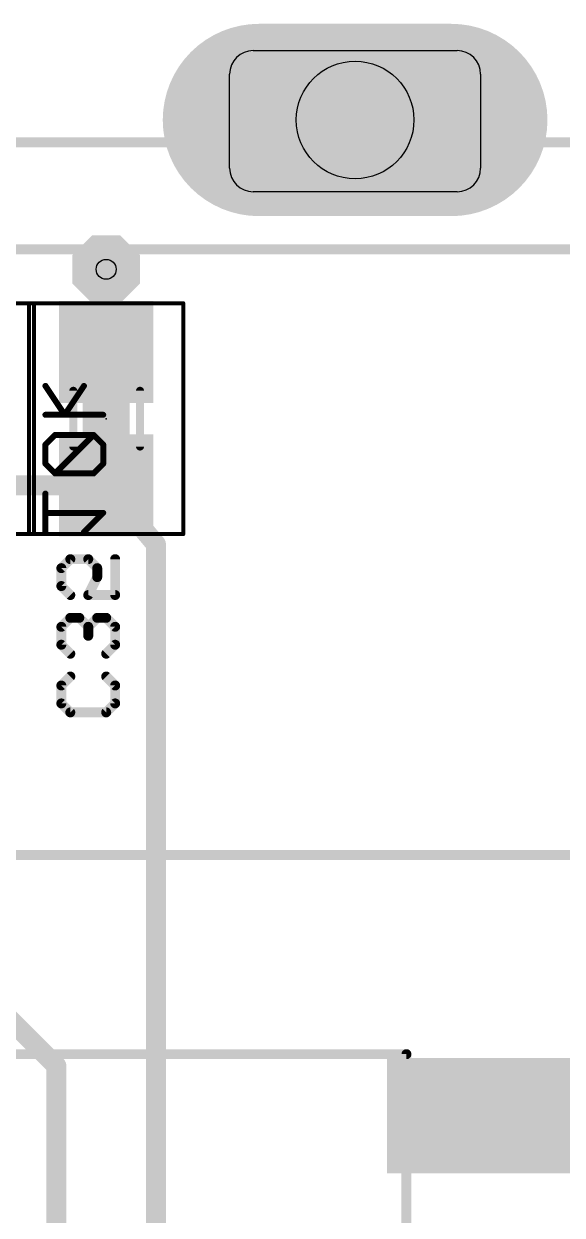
# Model space of a CAD drawing. Extents: x -0.1 to 85.2, y -25.2 to 58.4.
# Drawn here: x 68.17 to 75.03, y 27.3 to 42.5 of the extents above; entities that cross this region are included whole.
import ezdxf

# ---------------------------------------------------------------- set-up
doc = ezdxf.new("R2010")
doc.units = 0
for name, color, linetype in [('16', 175, 'CONTINUOUS'), ('17', 82, 'CONTINUOUS'), ('18', 82, 'CONTINUOUS'), ('20', 7, 'CONTINUOUS'), ('21', 253, 'CONTINUOUS'), ('24', 7, 'CONTINUOUS'), ('26', 253, 'CONTINUOUS'), ('28', 253, 'CONTINUOUS'), ('29', 253, 'CONTINUOUS'), ('30', 253, 'CONTINUOUS'), ('32', 253, 'CONTINUOUS'), ('36', 253, 'CONTINUOUS'), ('40', 175, 'CONTINUOUS'), ('44', 253, 'CONTINUOUS'), ('49', 253, 'CONTINUOUS'), ('52', 253, 'CONTINUOUS')]:
    doc.layers.add(name, color=color, linetype=linetype)

# ---------------------------------------------------------------- blocks, each defined once
blk = doc.blocks.new('RECT')
blk.add_solid([(-0.5, -0.5), (0.5, -0.5), (-0.5, 0.5), (0.5, 0.5)])
blk = doc.blocks.new('LONGP100')
at = {"const_width": 1}
blk.add_lwpolyline([(-0.5, 0), (0.5, 0)], dxfattribs=at)
at = {"const_width": 0.5}
for points in [[(-0.5, 0.25, 1), (-0.5, -0.25)], [(0.5, -0.25, 1), (0.5, 0.25)]]:
    blk.add_lwpolyline(points, format="xyb", dxfattribs=at)
blk = doc.blocks.new('OCTAGONV')
at = {"const_width": 0.5}
blk.add_lwpolyline([(-0.25, -0.1036), (-0.25, 0.1036), (-0.1036, 0.25), (0.1036, 0.25), (0.25, 0.1036), (0.25, -0.1036), (0.1036, -0.25), (-0.1036, -0.25), (-0.25, -0.1036), (-0.25, 0.1036)], dxfattribs=at)

msp = doc.modelspace()

# ---------------------------------------------------------------- linework, layer by layer
at = {"layer": '16', "const_width": 0.254}
for points in [[(69.215, 38.315), (69.215, 39.37)], [(67.31, 36.615), (69.215, 36.615)], [(69.85, 35.8625), (69.215, 36.615)], [(68.58, 29.21), (61.595, 36.195)], [(69.85, 17.78), (69.85, 35.8625)], [(68.58, 19.05), (68.58, 29.21)]]:
    msp.add_lwpolyline(points, dxfattribs=at)
at = {"layer": '16', "const_width": 0.127}
for points in [[(69.2785, 39.37, 1), (69.1515, 39.37)], [(69.1515, 38.315, 1), (69.2785, 38.315)], [(69.2635, 36.656, 1), (69.1665, 36.574)], [(69.215, 36.5515, 1), (69.215, 36.6785)], [(69.9135, 35.8625, 1), (69.7865, 35.8625)], [(69.8015, 35.8215, 1), (69.8985, 35.9035)], [(68.6435, 29.21, 1), (68.5165, 29.21)], [(68.5351, 29.1651, 1), (68.6249, 29.2549)]]:
    msp.add_lwpolyline(points, format="xyb", dxfattribs=at)
at = {"layer": '20'}
for p, q in [((71.09, 42.16), (73.69, 42.16)), ((70.79, 40.66), (70.79, 41.86)), ((73.99, 41.86), (73.99, 40.66)), ((73.69, 40.36), (71.09, 40.36))]:
    msp.add_line(p, q, dxfattribs=at)
for centre, start, end in [((71.09, 41.86), 90, 180), ((73.69, 41.86), 0, 90), ((71.09, 40.66), 180, 270), ((73.69, 40.66), 270, 0)]:
    msp.add_arc(centre, 0.3, start, end, dxfattribs=at)
at = {"layer": '21', "const_width": 0.127}
msp.add_lwpolyline([(65.89, 40.99), (78.89, 40.99)], dxfattribs=at)
at = {"layer": '24'}
msp.add_point((69.215, 37.465), dxfattribs=at)
at = {"layer": '26', "const_width": 0.127}
for points in [[(68.7579, 35.6729), (68.6435, 35.5585)], [(68.9867, 35.6729), (68.7579, 35.6729)], [(69.1011, 35.5585), (68.9867, 35.6729)], [(69.3299, 35.6729), (69.3299, 35.2153)], [(68.6435, 35.5585), (68.6435, 35.3297)], [(69.1011, 35.4441), (69.1011, 35.5585)], [(68.9867, 35.2153), (69.1011, 35.4441)], [(68.6435, 35.3297), (68.7579, 35.2153)], [(69.3299, 35.2153), (68.9867, 35.2153)], [(68.7579, 34.9245), (68.6435, 34.8101)], [(68.8723, 34.9245), (68.7579, 34.9245)], [(68.9867, 34.8101), (68.8723, 34.9245)], [(69.1011, 34.9245), (68.9867, 34.8101)], [(69.2155, 34.9245), (69.1011, 34.9245)], [(69.3299, 34.8101), (69.2155, 34.9245)], [(68.6435, 34.8101), (68.6435, 34.5813)], [(68.9867, 34.8101), (68.9867, 34.6957)], [(69.3299, 34.5813), (69.3299, 34.8101)], [(68.6435, 34.5813), (68.7579, 34.4669)], [(69.2155, 34.4669), (69.3299, 34.5813)], [(68.6435, 34.0617), (68.7579, 34.1761)], [(69.2155, 34.1761), (69.3299, 34.0617)], [(68.6435, 33.8329), (68.6435, 34.0617)], [(69.3299, 34.0617), (69.3299, 33.8329)], [(68.7579, 33.7185), (68.6435, 33.8329)], [(69.3299, 33.8329), (69.2155, 33.7185)], [(69.2155, 33.7185), (68.7579, 33.7185)]]:
    msp.add_lwpolyline(points, dxfattribs=at)
at = {"layer": '26', "const_width": 0.0635}
for points in [[(68.7579, 35.7047, 1), (68.7579, 35.6412)], [(68.7803, 35.6505, 1), (68.7354, 35.6954)], [(69.0091, 35.6954, 1), (68.9642, 35.6505)], [(68.9867, 35.6412, 1), (68.9867, 35.7047)], [(69.3616, 35.6729, 1), (69.2981, 35.6729)], [(68.621, 35.581, 1), (68.666, 35.5361)], [(68.6753, 35.5585, 1), (68.6118, 35.5585)], [(69.1328, 35.5585, 1), (69.0693, 35.5585)], [(69.0786, 35.5361, 1), (69.1235, 35.581)], [(69.0693, 35.4441, 1), (69.1328, 35.4441)], [(69.1295, 35.4299, 1), (69.0727, 35.4583)], [(68.666, 35.3522, 1), (68.621, 35.3073)], [(68.6118, 35.3297, 1), (68.6753, 35.3297)], [(68.7354, 35.1929, 1), (68.7803, 35.2378)], [(68.9867, 35.2471, 1), (68.9867, 35.1836)], [(68.9583, 35.2295, 1), (69.0151, 35.2011)], [(69.3299, 35.1836, 1), (69.3299, 35.2471)], [(69.2981, 35.2153, 1), (69.3616, 35.2153)], [(68.7579, 34.9563, 1), (68.7579, 34.8928)], [(68.7803, 34.9021, 1), (68.7354, 34.947)], [(68.8947, 34.947, 1), (68.8498, 34.9021)], [(68.8723, 34.8928, 1), (68.8723, 34.9563)], [(69.1011, 34.9563, 1), (69.1011, 34.8928)], [(69.1235, 34.9021, 1), (69.0786, 34.947)], [(69.2379, 34.947, 1), (69.193, 34.9021)], [(69.2155, 34.8928, 1), (69.2155, 34.9563)], [(68.621, 34.8326, 1), (68.666, 34.7877)], [(68.6753, 34.8101, 1), (68.6118, 34.8101)], [(69.0184, 34.8101, 1), (68.9549, 34.8101)], [(68.9642, 34.8326, 1), (69.0091, 34.7877)], [(68.9642, 34.7877, 1), (69.0091, 34.8326)], [(69.3616, 34.8101, 1), (69.2981, 34.8101)], [(69.3074, 34.7877, 1), (69.3523, 34.8326)], [(68.9549, 34.6957, 1), (69.0184, 34.6957)], [(68.666, 34.6038, 1), (68.621, 34.5589)], [(68.6118, 34.5813, 1), (68.6753, 34.5813)], [(68.7354, 34.4445, 1), (68.7803, 34.4894)], [(69.193, 34.4894, 1), (69.2379, 34.4445)], [(69.2981, 34.5813, 1), (69.3616, 34.5813)], [(69.3523, 34.5589, 1), (69.3074, 34.6038)], [(68.7803, 34.1536, 1), (68.7354, 34.1985)], [(69.2379, 34.1985, 1), (69.193, 34.1536)], [(68.621, 34.0841, 1), (68.666, 34.0392)], [(68.6753, 34.0617, 1), (68.6118, 34.0617)], [(69.3616, 34.0617, 1), (69.2981, 34.0617)], [(69.3074, 34.0392, 1), (69.3523, 34.0841)], [(68.666, 33.8553, 1), (68.621, 33.8104)], [(69.3523, 33.8104, 1), (69.3074, 33.8553)], [(68.6118, 33.8329, 1), (68.6753, 33.8329)], [(68.7579, 33.7503, 1), (68.7579, 33.6867)], [(68.7354, 33.696, 1), (68.7803, 33.741)], [(69.193, 33.741, 1), (69.2379, 33.696)], [(69.2155, 33.6867, 1), (69.2155, 33.7503)], [(69.2981, 33.8329, 1), (69.3616, 33.8329)]]:
    msp.add_lwpolyline(points, format="xyb", dxfattribs=at)
at = {"layer": '28', "const_width": 0.0381}
for points in [[(68.4562, 37.8936, 1), (68.4244, 37.8725)], [(68.9476, 37.8725, 1), (68.9159, 37.8936)], [(68.4403, 37.5335, 1), (68.4403, 37.4954)], [(68.6702, 37.525, 1), (68.7019, 37.5039)], [(68.6702, 37.5039, 1), (68.7019, 37.525)], [(69.1775, 37.4954, 1), (69.1775, 37.5335)], [(68.5632, 37.2765, 1), (68.5632, 37.2384)], [(68.5766, 37.244, 1), (68.5497, 37.271)], [(69.0681, 37.271, 1), (69.0412, 37.244)], [(69.0681, 37.244, 1), (69.0412, 37.271)], [(69.0547, 37.2384, 1), (69.0547, 37.2765)], [(68.4268, 37.1481, 1), (68.4538, 37.1211)], [(68.4594, 37.1346, 1), (68.4213, 37.1346)], [(69.1966, 37.1346, 1), (69.1585, 37.1346)], [(69.1641, 37.1211, 1), (69.191, 37.1481)], [(68.4538, 36.9023, 1), (68.4268, 36.8754)], [(68.4213, 36.8889, 1), (68.4594, 36.8889)], [(68.5497, 36.7795, 1), (68.5766, 36.7525)], [(68.5632, 36.7851, 1), (68.5632, 36.747)], [(68.5497, 36.7525, 1), (68.5766, 36.7795)], [(69.0412, 36.7795, 1), (69.0681, 36.7525)], [(69.0547, 36.747, 1), (69.0547, 36.7851)], [(69.1585, 36.8889, 1), (69.1966, 36.8889)], [(69.191, 36.8754, 1), (69.1641, 36.9023)], [(68.4594, 36.5091, 1), (68.4213, 36.5091)], [(68.4403, 36.2824, 1), (68.4403, 36.2443)], [(69.191, 36.2499, 1), (69.1641, 36.2768)], [(69.1775, 36.2443, 1), (69.1775, 36.2824)], [(68.4213, 36.0176, 1), (68.4594, 36.0176)], [(68.9183, 36.0311, 1), (68.9453, 36.0041)]]:
    msp.add_lwpolyline(points, format="xyb", dxfattribs=at)
at = {"layer": '28', "const_width": 0.0762}
for points in [[(68.4403, 37.883), (68.686, 37.5144)], [(68.686, 37.5144), (68.9318, 37.883)], [(68.4403, 37.5144), (69.1775, 37.5144)], [(68.5632, 37.2575), (68.4403, 37.1346)], [(69.0547, 37.2575), (68.5632, 37.2575)], [(68.5632, 36.766), (69.0547, 37.2575)], [(69.1775, 37.1346), (69.0547, 37.2575)], [(68.4403, 37.1346), (68.4403, 36.8889)], [(69.1775, 36.8889), (69.1775, 37.1346)], [(68.4403, 36.8889), (68.5632, 36.766)], [(68.5632, 36.766), (69.0547, 36.766)], [(69.0547, 36.766), (69.1775, 36.8889)], [(68.4403, 36.0176), (68.4403, 36.5091)], [(69.1775, 36.2633), (68.4403, 36.2633)], [(68.9318, 36.0176), (69.1775, 36.2633)]]:
    msp.add_lwpolyline(points, dxfattribs=at)
at = {"layer": '40', "const_width": 0.0508}
for points in [[(68.293, 38.938), (66.327, 38.938)], [(70.198, 38.938), (68.232, 38.938)], [(68.232, 38.938), (68.232, 35.992)], [(68.293, 35.992), (68.293, 38.938)], [(70.198, 35.992), (70.198, 38.938)], [(66.327, 35.992), (68.293, 35.992)], [(68.232, 35.992), (70.198, 35.992)]]:
    msp.add_lwpolyline(points, dxfattribs=at)
at = {"layer": '40', "const_width": 0.0254}
for points in [[(68.232, 38.9507, 1), (68.232, 38.9253)], [(68.2447, 38.938, 1), (68.2193, 38.938)], [(68.3057, 38.938, 1), (68.2803, 38.938)], [(68.293, 38.9253, 1), (68.293, 38.9507)], [(70.2107, 38.938, 1), (70.1853, 38.938)], [(70.198, 38.9253, 1), (70.198, 38.9507)], [(68.232, 36.0047, 1), (68.232, 35.9793)], [(68.293, 35.9793, 1), (68.293, 36.0047)], [(70.198, 35.9793, 1), (70.198, 36.0047)], [(68.2193, 35.992, 1), (68.2447, 35.992)], [(68.2803, 35.992, 1), (68.3057, 35.992)], [(70.1853, 35.992, 1), (70.2107, 35.992)]]:
    msp.add_lwpolyline(points, format="xyb", dxfattribs=at)
at = {"layer": '44'}
for centre, radius in [((72.39, 41.275), 0.75), ((69.215, 39.37), 0.127)]:
    msp.add_circle(centre, radius, dxfattribs=at)
at = {"layer": '49', "const_width": 0.127}
for points in [[(5.445, 39.625), (79.645, 39.625)], [(9.545, 31.8988), (75.545, 31.8988)], [(12.045, 29.3588), (73.045, 29.3588)], [(73.045, 29.3588), (73.045, 1.4188)]]:
    msp.add_lwpolyline(points, dxfattribs=at)
at = {"layer": '49', "const_width": 0.0635}
for points in [[(73.0768, 29.3588, 1), (73.0132, 29.3588)], [(73.045, 29.327, 1), (73.045, 29.3905)]]:
    msp.add_lwpolyline(points, format="xyb", dxfattribs=at)
at = {"layer": '52', "const_width": 0.1016}
for points in [[(68.796, 37.109), (68.796, 37.821)], [(69.647, 37.109), (69.647, 37.821)]]:
    msp.add_lwpolyline(points, dxfattribs=at)
at = {"layer": '52', "const_width": 0.0508}
for points in [[(68.8214, 37.821, 1), (68.7706, 37.821)], [(69.6724, 37.821, 1), (69.6216, 37.821)], [(68.7706, 37.109, 1), (68.8214, 37.109)], [(69.6216, 37.109, 1), (69.6724, 37.109)]]:
    msp.add_lwpolyline(points, format="xyb", dxfattribs=at)

# ---------------------------------------------------------------- block references
at = {"layer": '16', "xscale": 1.1, "rotation": 90}
for p in [(69.215, 38.315), (69.215, 36.615)]:
    msp.add_blockref('RECT', p, dxfattribs=at)
at = {"layer": '16', "xscale": 1.27, "yscale": 2.794, "rotation": 270}
msp.add_blockref('RECT', (74.295, 28.575), dxfattribs=at)
at = {"layer": '17', "xscale": 2.25, "yscale": 2.25}
msp.add_blockref('LONGP100', (72.39, 41.275), dxfattribs=at)
msp.add_blockref('LONGP100', (72.39, 41.275), dxfattribs=at)
at = {"layer": '18', "xscale": 0.6604, "yscale": 0.6604}
msp.add_blockref('OCTAGONV', (69.215, 39.37), dxfattribs=at)
msp.add_blockref('OCTAGONV', (69.215, 39.37), dxfattribs=at)
at = {"layer": '29'}
for name, p, xscale, yscale in [('LONGP100', (72.39, 41.275), 2.4532, 2.4532), ('OCTAGONV', (69.215, 39.37), 0.8636, 0.8636)]:
    msp.add_blockref(name, p, dxfattribs=dict(at, xscale=xscale, yscale=yscale))
at = {"layer": '30'}
for name, p, xscale, yscale in [('LONGP100', (72.39, 41.275), 2.4532, 2.4532), ('OCTAGONV', (69.215, 39.37), 0.8636, 0.8636)]:
    msp.add_blockref(name, p, dxfattribs=dict(at, xscale=xscale, yscale=yscale))
for p, xscale, yscale, rotation in [((69.215, 38.315), 1.3032, 1.2032, 90), ((69.215, 36.615), 1.3032, 1.2032, 90), ((74.295, 28.575), 1.4732, 2.9972, 270)]:
    msp.add_blockref('RECT', p, dxfattribs=dict(at, xscale=xscale, yscale=yscale, rotation=rotation))
at = {"layer": '32', "xscale": 1.1, "rotation": 90}
for p in [(69.215, 38.315), (69.215, 36.615)]:
    msp.add_blockref('RECT', p, dxfattribs=at)
at = {"layer": '32', "xscale": 1.27, "yscale": 2.794, "rotation": 270}
msp.add_blockref('RECT', (74.295, 28.575), dxfattribs=at)
at = {"layer": '36', "xscale": 0.3998, "yscale": 0.6, "rotation": 90}
msp.add_blockref('RECT', (69.215, 37.465), dxfattribs=at)
at = {"layer": '52', "xscale": 0.5001, "yscale": 0.95, "rotation": 90}
for p in [(69.2201, 38.0453), (69.2201, 36.8769)]:
    msp.add_blockref('RECT', p, dxfattribs=at)

doc.saveas('drawing.dxf')
